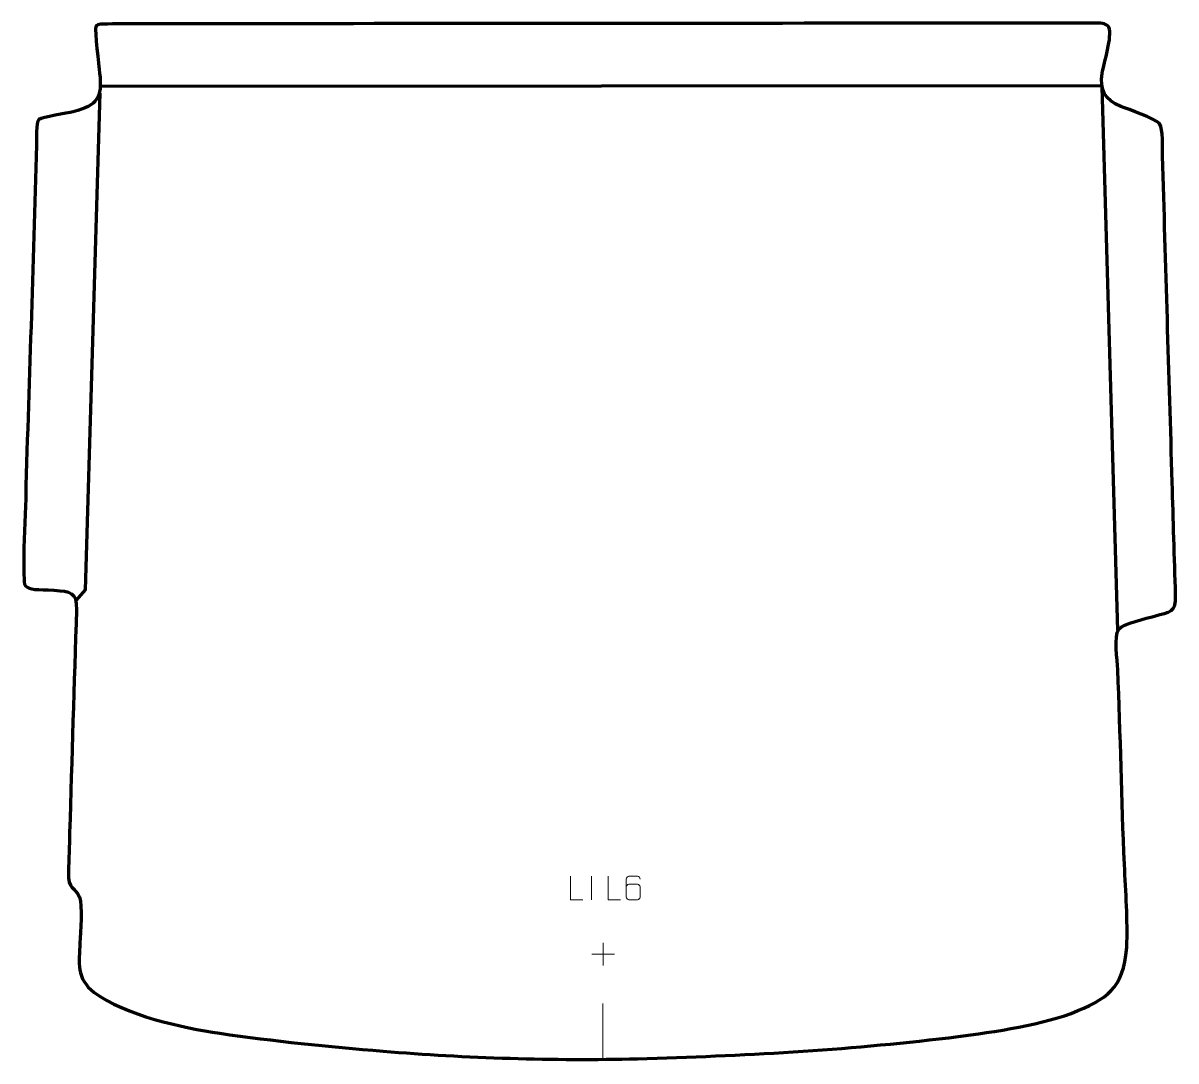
# Model space of a CAD drawing. Header units: millimetres. Extents: x 900 to 2122, y -59 to 1040.
import ezdxf

# ---------------------------------------------------------------- set-up
doc = ezdxf.new("R2010")
doc.units = ezdxf.units.MM
doc.header["$MEASUREMENT"] = 0
doc.layers.add('layer 1', color=7, linetype='Continuous', plot=False)
doc.layers.add('layer 2', color=7, linetype='Continuous')
doc.layers.add('layer 3', color=7, linetype='Continuous')

msp = doc.modelspace()

# ---------------------------------------------------------------- linework, layer by layer
at = {"layer": 'layer 1', "color": 250, "lineweight": 9}
for points, knots in [([(1492.6875, 111.1963), (1492.6875, 111.1963), (1479.7384, 111.1963), (1479.7384, 111.1963), (1479.7384, 111.1963), (1479.7384, 111.1963), (1479.7384, 136.1499), (1479.7384, 136.1499)], [0, 0, 0, 0, 0.333333333, 0.333333333, 0.333333333, 0.333333333, 1, 1, 1, 1]), ([(1532.6875, 111.1963), (1532.6875, 111.1963), (1519.7384, 111.1963), (1519.7384, 111.1963), (1519.7384, 111.1963), (1519.7384, 111.1963), (1519.7384, 136.1499), (1519.7384, 136.1499)], [0, 0, 0, 0, 0.333333333, 0.333333333, 0.333333333, 0.333333333, 1, 1, 1, 1]), ([(1553.6429, 133.2138), (1553.6188, 134.5533), (1552.2626, 136.2065), (1550.6907, 136.1722), (1550.6907, 136.1722), (1547.7059, 136.1719), (1544.7207, 136.1719), (1541.7353, 136.1722), (1541.7353, 136.1722), (1540.5162, 136.1871), (1538.788, 134.7495), (1538.783, 133.2138), (1538.783, 133.2138), (1538.7833, 126.8533), (1538.7833, 120.4925), (1538.783, 114.1318), (1538.783, 114.1318), (1538.7877, 112.9689), (1540.5162, 111.1978), (1541.7353, 111.1734), (1541.7353, 111.1734), (1544.7207, 111.1737), (1547.7059, 111.1737), (1550.6907, 111.1734), (1550.6907, 111.1734), (1551.9688, 111.2172), (1553.6385, 112.8317), (1553.6429, 114.1318), (1553.6429, 114.1318), (1553.6429, 117.7151), (1553.6429, 121.2982), (1553.6429, 124.8809), (1553.6429, 124.8809), (1553.6044, 126.3591), (1552.0217, 127.792), (1550.6907, 127.79), (1550.6907, 127.79), (1547.7059, 127.7903), (1544.7207, 127.7903), (1541.7353, 127.79), (1541.7353, 127.79), (1540.4058, 127.795), (1538.7628, 126.2877), (1538.8045, 124.8592)], [0, 0, 0, 0, 0.083333333, 0.083333333, 0.083333333, 0.083333333, 0.166666667, 0.166666667, 0.166666667, 0.166666667, 0.25, 0.25, 0.25, 0.25, 0.333333333, 0.333333333, 0.333333333, 0.333333333, 0.416666667, 0.416666667, 0.416666667, 0.416666667, 0.5, 0.5, 0.5, 0.5, 0.583333333, 0.583333333, 0.583333333, 0.583333333, 0.666666667, 0.666666667, 0.666666667, 0.666666667, 0.75, 0.75, 0.75, 0.75, 0.833333333, 0.833333333, 0.833333333, 0.833333333, 1, 1, 1, 1])]:
    msp.add_open_spline(points, degree=3, knots=knots, dxfattribs=at)
for points in [[(1502.213, 136.1602), (1502.213, 136.1602), (1502.213, 111.1861), (1502.213, 111.1861)], [(1514.2825, 65.7138), (1514.2825, 65.7138), (1514.2825, 41.7359), (1514.2825, 41.7359)], [(1502.2936, 53.7248), (1502.2936, 53.7248), (1526.2715, 53.7248), (1526.2715, 53.7248)], [(1514.1639, 1.2386), (1514.1639, 1.2386), (1514.1639, -57.6805), (1514.1639, -57.6805)]]:
    msp.add_open_spline(points, degree=3, dxfattribs=at)
at = {"layer": 'layer 2', "color": 142, "lineweight": 158}
msp.add_open_spline([(956.2101, 428.8517), (956.2101, 428.8517), (965.6732, 439.73), (965.6732, 439.73), (965.6732, 439.73), (965.6732, 439.73), (981.1504, 965.9793), (981.1504, 965.9793)], degree=3, knots=[0, 0, 0, 0, 0.333333333, 0.333333333, 0.333333333, 0.333333333, 1, 1, 1, 1], dxfattribs=at)
for points in [[(981.3193, 973.2339), (981.3193, 973.2339), (2043.8676, 973.8638), (2043.8676, 973.8638)], [(2060.1055, 396.4244), (2060.1055, 396.4244), (2043.372, 972.5576), (2043.372, 972.5576)]]:
    msp.add_open_spline(points, degree=3, dxfattribs=at)
at = {"layer": 'layer 3', "color": 242, "lineweight": 158}
msp.add_open_spline([(901.9673, 526.3143), (905.3263, 654.538), (910.6164, 782.7945), (913.7178, 910.9797), (913.7178, 910.9797), (913.845, 916.2409), (912.8516, 935.1299), (916.2522, 937.8202), (916.2522, 937.8202), (920.136, 940.8928), (945.8296, 944.4056), (952.7887, 946.1948), (952.7887, 946.1948), (978.6232, 953.3872), (983.4301, 960.4854), (980.6961, 987.1378), (980.6961, 987.1378), (979.8462, 994.899), (974.9636, 1032.1191), (976.7995, 1036.5326), (976.7995, 1036.5326), (977.4373, 1038.0657), (979.5266, 1038.8047), (982.1015, 1039.1227), (982.1015, 1039.1227), (984.6764, 1039.4407), (2037.6998, 1040.1176), (2037.6998, 1040.1176), (2037.6998, 1040.1176), (2043.0375, 1040.1699), (2048.7053, 1039.538), (2050.3787, 1035.7362), (2050.3787, 1035.7362), (2054.4929, 1026.3898), (2045.2235, 997.9703), (2043.3036, 986.9532), (2043.3036, 986.9532), (2040.8886, 969.0933), (2046.2286, 958.7684), (2063.0546, 951.9083), (2063.0546, 951.9083), (2071.4599, 948.6709), (2099.0687, 939.4457), (2104.0302, 933.6084), (2104.0302, 933.6084), (2108.2561, 927.5684), (2107.2152, 907.653), (2107.4392, 899.4583), (2107.4392, 899.4583), (2110.5899, 784.1618), (2114.2136, 668.8783), (2117.6016, 553.5886), (2117.6016, 553.5886), (2118.7663, 513.8226), (2119.8493, 474.0537), (2121.1629, 434.292), (2121.1629, 434.292), (2121.5379, 414.9298), (2115.9322, 416.6856), (2098.6689, 411.8406), (2098.6689, 411.8406), (2090.8992, 409.7036), (2065.1587, 403.5341), (2060.9407, 397.8753), (2060.9407, 397.8753), (2055.812, 390.9942), (2059.3322, 364.3285), (2059.8363, 355.1209), (2059.8363, 355.1209), (2062.9708, 286.3189), (2063.7541, 217.4474), (2066.9501, 148.6476), (2066.9501, 148.6476), (2068.3322, 119.2796), (2070.5243, 89.9984), (2069.4302, 60.5753), (2069.4302, 60.5753), (2065.324, 16.4498), (2049.3388, 6.5084), (2010.321, -9.0782), (2010.321, -9.0782), (1973.9023, -22.5088), (1919.8217, -30.1561), (1880.7331, -34.8775), (1880.7331, -34.8775), (1770.4385, -48.1998), (1661.62, -54.138), (1550.7668, -57.118), (1550.7668, -57.118), (1462.5569, -59.4897), (1368.7417, -56.3592), (1281.0779, -49.0687), (1281.0779, -49.0687), (1223.1813, -44.2231), (1165.4794, -38.5884), (1107.9792, -30.1501), (1107.9792, -30.1501), (1068.6768, -24.3421), (1007.2162, -11.1139), (975.0232, 13.1351), (975.0232, 13.1351), (955.3457, 28.2087), (958.978, 44.1539), (959.8552, 65.7724), (959.8552, 65.7724), (960.2866, 76.401), (962.7893, 105.7661), (959.2803, 114.0087), (959.2803, 114.0087), (954.2029, 125.9354), (947.0859, 121.3993), (947.6814, 140.4866), (947.6814, 140.4866), (948.1189, 154.5037), (948.4679, 168.4904), (948.8477, 182.5067), (948.8477, 182.5067), (951.1071, 261.2052), (953.6046, 339.8986), (956.1631, 418.5875), (956.1631, 418.5875), (956.2196, 437.6569), (950.0073, 437.7437), (932.2418, 439.289), (932.2418, 439.289), (914.7861, 439.9854), (906.0201, 439.2943), (902.0459, 443.8612), (902.0459, 443.8612), (900.5049, 445.6319), (900.6506, 450.4311), (900.4399, 455.6439), (900.4399, 455.6439), (899.5023, 478.825), (901.3604, 502.9992), (901.9673, 526.3143)], degree=3, knots=[0, 0, 0, 0, 0.028571429, 0.028571429, 0.028571429, 0.028571429, 0.057142857, 0.057142857, 0.057142857, 0.057142857, 0.085714286, 0.085714286, 0.085714286, 0.085714286, 0.114285714, 0.114285714, 0.114285714, 0.114285714, 0.142857143, 0.142857143, 0.142857143, 0.142857143, 0.171428571, 0.171428571, 0.171428571, 0.171428571, 0.2, 0.2, 0.2, 0.2, 0.228571429, 0.228571429, 0.228571429, 0.228571429, 0.257142857, 0.257142857, 0.257142857, 0.257142857, 0.285714286, 0.285714286, 0.285714286, 0.285714286, 0.314285714, 0.314285714, 0.314285714, 0.314285714, 0.342857143, 0.342857143, 0.342857143, 0.342857143, 0.371428571, 0.371428571, 0.371428571, 0.371428571, 0.4, 0.4, 0.4, 0.4, 0.428571429, 0.428571429, 0.428571429, 0.428571429, 0.457142857, 0.457142857, 0.457142857, 0.457142857, 0.485714286, 0.485714286, 0.485714286, 0.485714286, 0.514285714, 0.514285714, 0.514285714, 0.514285714, 0.542857143, 0.542857143, 0.542857143, 0.542857143, 0.571428571, 0.571428571, 0.571428571, 0.571428571, 0.6, 0.6, 0.6, 0.6, 0.628571429, 0.628571429, 0.628571429, 0.628571429, 0.657142857, 0.657142857, 0.657142857, 0.657142857, 0.685714286, 0.685714286, 0.685714286, 0.685714286, 0.714285714, 0.714285714, 0.714285714, 0.714285714, 0.742857143, 0.742857143, 0.742857143, 0.742857143, 0.771428571, 0.771428571, 0.771428571, 0.771428571, 0.8, 0.8, 0.8, 0.8, 0.828571429, 0.828571429, 0.828571429, 0.828571429, 0.857142857, 0.857142857, 0.857142857, 0.857142857, 0.885714286, 0.885714286, 0.885714286, 0.885714286, 0.914285714, 0.914285714, 0.914285714, 0.914285714, 0.942857143, 0.942857143, 0.942857143, 0.942857143, 1, 1, 1, 1], dxfattribs=at)

doc.saveas('drawing.dxf')
